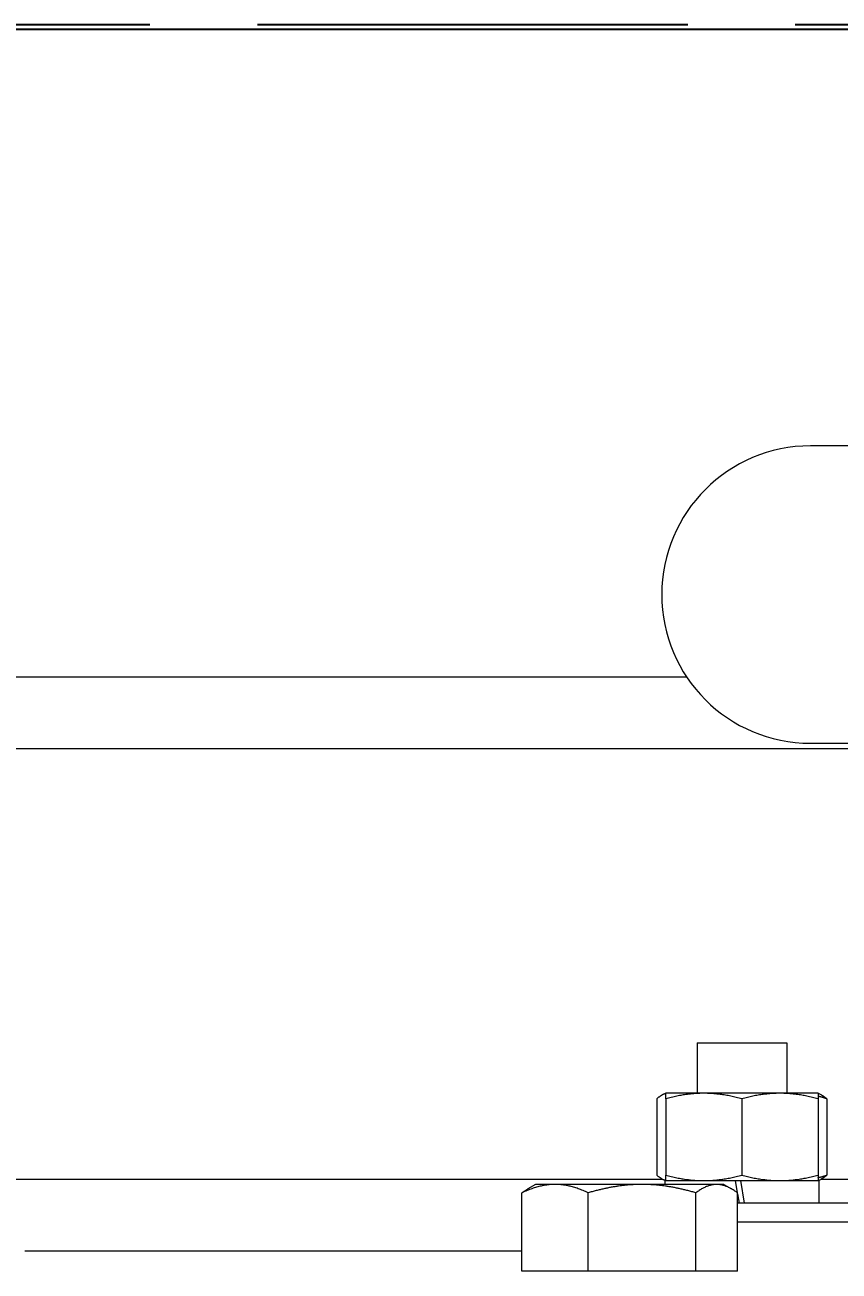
# Model space of a CAD drawing. Header units: inches. Extents: x 20 to 536, y 8 to 344.
# Drawn here: x 99.41 to 105.09, y 148.34 to 157.02 of the extents above; entities that cross this region are included whole.
import ezdxf

# ---------------------------------------------------------------- set-up
doc = ezdxf.new("R2010")
doc.units = ezdxf.units.IN
doc.header["$LTSCALE"] = 16
doc.header["$MEASUREMENT"] = 0
doc.linetypes.add('DASHED_SPACE', pattern=[0.2067, 0.1654, -0.0413])
for name, color, linetype, lineweight in [('Dimension (ANSI)', 7, 'Continuous', 25), ('Sketch Geometry (ANSI)', 7, 'Continuous', 25), ('Visible (ANSI)', 7, 'Continuous', 50)]:
    doc.layers.add(name, color=color, linetype=linetype, lineweight=lineweight)
doc.styles.add('MEMCOR Medium', font='arial.ttf')
doc.dimstyles.new('Default (ANSI)', dxfattribs={"dimscale": 16, "dimtxt": 0.15, "dimasz": 0.098425, "dimexe": 0.125, "dimexo": 0.0625, "dimgap": 0.031496, "dimtad": 0, "dimtih": 1, "dimtoh": 1, "dimdec": 4, "dimrnd": 1e-08, "dimzin": 3, "dimdsep": 46, "dimlunit": 5, "dimtxsty": 'MEMCOR Medium', "dimcen": 0.09, "dimdle": 0.393701, "dimclrd": 256, "dimclre": 256, "dimclrt": 256, "dimadec": 0, "dimazin": 1, "dimtfac": 0.8, "dimtofl": 0, "dimtmove": 0, "dimatfit": 3, "dimfxl": 1, "dimfrac": 1, "dimtolj": 1, "dimtzin": 4, "dimlwd": -1, "dimlwe": -1, "dimarcsym": 0})

# ---------------------------------------------------------------- blocks, each defined once
blk = doc.blocks.new('*D23')
at = {"layer": 'Defpoints', "color": 0, "transparency": 16777216}
for p in [(35.2491, 156.991), (108.2245, 156.991), (86.0036, 47.744)]:
    blk.add_point(p, dxfattribs=at)
at = {"layer": 'Dimension (ANSI)', "transparency": 16777216}
for p, q in [((107.2245, 156.991), (33.2491, 156.991)), ((35.2491, 155.4162), (35.2491, 97.1734)), ((35.2491, 49.3188), (35.2491, 88.1927)), ((85.0036, 47.744), (33.2491, 47.744))]:
    blk.add_line(p, q, dxfattribs=at)
for points in [[(34.9867, 155.4162), (35.5116, 155.4162), (35.2491, 156.991)], [(34.9867, 49.3188), (35.5116, 49.3188), (35.2491, 47.744)]]:
    blk.add_solid(points, dxfattribs=at)
at = {"layer": 'Dimension (ANSI)', "transparency": 16777216, "char_height": 2.4, "attachment_point": 5, "style": 'MEMCOR Medium'}
for s, insert in [('\\A1; 109{\\H0.8x;\\S1#4;} in', (35.2491, 95.1314)), ('\\A1;[2774.9 mm]', (35.2491, 90.641))]:
    blk.add_mtext(s, dxfattribs=dict(at, insert=insert))

msp = doc.modelspace()

# ---------------------------------------------------------------- linework, layer by layer
at = {"layer": 'Sketch Geometry (ANSI)', "linetype": 'DASHED_SPACE', "ltscale": 1.133667}
msp.add_line((145.275884, 157.022057), (32.797979, 157.022057), dxfattribs=at)
at = {"layer": 'Visible (ANSI)', "linetype": 'Continuous', "lineweight": 18}
for p, q in [((108.493937, 154.0876), (104.889477, 154.0876)), ((104.026934, 152.475967), (96.944663, 152.475967)), ((104.889477, 152.014335), (108.47152, 152.014335)), ((105.590212, 151.975967), (98.769297, 151.975967)), ((104.098549, 149.925967), (104.723549, 149.925967)), ((104.098549, 149.925967), (104.098549, 149.574967)), ((104.723549, 149.925967), (104.723549, 149.574967)), ((103.818796, 149.536662), (103.818796, 149.004273)), ((103.880049, 149.574967), (103.861318, 149.566233)), ((104.145549, 149.574967), (103.880049, 149.574967)), ((103.880049, 149.536662), (103.880049, 149.004273)), ((104.676549, 149.574967), (104.145549, 149.574967)), ((104.411049, 149.536662), (104.411049, 149.004273)), ((104.942049, 149.574967), (104.676549, 149.574967)), ((104.942049, 149.574967), (104.960781, 149.566233)), ((104.942049, 149.536662), (104.942049, 149.004273)), ((105.003303, 149.536662), (105.003303, 149.004273)), ((98.467977, 148.975967), (103.858691, 148.975967)), ((103.880049, 148.965967), (103.861318, 148.974702)), ((104.942049, 148.965967), (104.960781, 148.974702)), ((104.963408, 148.975967), (106.299477, 148.975967)), ((102.973345, 148.939596), (102.919296, 148.908391)), ((103.108906, 148.939596), (102.973345, 148.939596)), ((103.714971, 148.939596), (103.108906, 148.939596)), ((104.23541, 148.939596), (103.714971, 148.939596)), ((103.874549, 148.965967), (104.364042, 148.965967)), ((103.874549, 148.965967), (103.874549, 148.939596)), ((104.285345, 148.939596), (104.23541, 148.939596)), ((104.285345, 148.939596), (104.339395, 148.908391)), ((104.364042, 148.965967), (104.403042, 148.965967)), ((104.364042, 148.965967), (104.378821, 148.882152)), ((104.430549, 148.809967), (104.403042, 148.965967)), ((104.403042, 148.965967), (104.947549, 148.965967)), ((104.947549, 148.965967), (104.947549, 148.809967)), ((102.878342, 148.335596), (102.878342, 148.881005)), ((103.339469, 148.335596), (103.339469, 148.881005)), ((104.090472, 148.335596), (104.090472, 148.881005)), ((104.380349, 148.335596), (104.380349, 148.881005)), ((104.380349, 148.87349), (104.391549, 148.809967)), ((105.286049, 148.809967), (104.380349, 148.809967)), ((106.255281, 148.675967), (104.380349, 148.675967)), ((99.412922, 148.475967), (102.878342, 148.475967)), ((103.108906, 148.335596), (102.878342, 148.335596)), ((102.973345, 148.335596), (102.973345, 148.335592)), ((103.339469, 148.335596), (103.108906, 148.335596)), ((103.714971, 148.335596), (103.339469, 148.335596)), ((104.090472, 148.335596), (103.714971, 148.335596)), ((104.23541, 148.335596), (104.090472, 148.335596)), ((104.380349, 148.335596), (104.23541, 148.335596)), ((104.285345, 148.335596), (104.285345, 148.335592))]:
    msp.add_line(p, q, dxfattribs=at)
msp.add_arc((104.889477, 153.050968), 1.036632, 90, 270, dxfattribs=at)
for points, weights in [([(103.880049, 149.572831), (103.851491, 149.566115), (103.818796, 149.536662)], [1.01375847525, 1.02892942038, 1]), ([(103.880049, 149.536662), (103.880049, 149.574967), (103.880049, 149.574967)], [1, 1.0379548493, 1]), ([(104.145549, 149.574967), (104.02233, 149.574967), (103.880049, 149.536662)], [1, 1.0379548493, 1]), ([(104.411049, 149.536662), (104.268768, 149.574967), (104.145549, 149.574967)], [1, 1.0379548493, 1]), ([(104.676549, 149.574967), (104.55333, 149.574967), (104.411049, 149.536662)], [1, 1.0379548493, 1]), ([(104.942049, 149.536662), (104.799768, 149.574967), (104.676549, 149.574967)], [1, 1.0379548493, 1]), ([(104.942049, 149.574967), (104.942049, 149.574967), (104.942049, 149.536662)], [1, 1.0379548493, 1]), ([(105.003303, 149.536662), (104.971686, 149.547087), (104.942049, 149.554566)], [1, 1.01005189042, 1.01477953359]), ([(104.960781, 149.566233), (104.980883, 149.556859), (105.003303, 149.536662)], [1.01895290532, 1.01965956375, 1]), ([(103.818796, 149.004273), (103.851491, 148.97482), (103.880049, 148.968104)], [1, 1.02892942038, 1.01375847525]), ([(103.880049, 149.004273), (104.02233, 148.965967), (104.145549, 148.965967)], [1, 1.0379548493, 1]), ([(103.880049, 148.965967), (103.880049, 148.965967), (103.880049, 149.004273)], [1, 1.0379548493, 1]), ([(104.145549, 148.965967), (104.268768, 148.965967), (104.411049, 149.004273)], [1, 1.0379548493, 1]), ([(104.411049, 149.004273), (104.55333, 148.965967), (104.676549, 148.965967)], [1, 1.0379548493, 1]), ([(104.676549, 148.965967), (104.799768, 148.965967), (104.942049, 149.004273)], [1, 1.0379548493, 1]), ([(104.942049, 148.986369), (104.971686, 148.993848), (105.003303, 149.004273)], [1.01477953359, 1.01005189042, 1]), ([(104.942049, 149.004273), (104.942049, 148.965967), (104.942049, 148.965967)], [1, 1.0379548493, 1]), ([(105.003303, 149.004273), (104.980883, 148.984076), (104.960781, 148.974702)], [1, 1.01965956375, 1.01895290532]), ([(103.108906, 148.939596), (103.001901, 148.939596), (102.878342, 148.881005)], [1, 1.0379548493, 1]), ([(102.878342, 148.881005), (102.899481, 148.896951), (102.919296, 148.908391)], [1, 1.01005189042, 1.01477953359]), ([(103.339469, 148.881005), (103.215911, 148.939596), (103.108906, 148.939596)], [1, 1.0379548493, 1]), ([(103.714971, 148.939596), (103.5407, 148.939596), (103.339469, 148.881005)], [1, 1.0379548493, 1]), ([(104.090472, 148.881005), (103.889242, 148.939596), (103.714971, 148.939596)], [1, 1.0379548493, 1]), ([(104.23541, 148.939596), (104.168144, 148.939596), (104.090472, 148.881005)], [1, 1.0379548493, 1]), ([(104.380349, 148.881005), (104.302676, 148.939596), (104.23541, 148.939596)], [1, 1.0379548493, 1])]:
    msp.add_rational_spline(points, weights, degree=2, dxfattribs=at)

# ---------------------------------------------------------------- dimensions: what is measured, and where the dimension line sits
at = {"layer": 'Dimension (ANSI)'}
dim = msp.add_linear_dim(base=(35.249119, 156.990967), p1=(86.003582, 47.743967), p2=(108.224477, 156.990967), angle=90, text=' <> in\\X[2774.9 mm]', dimstyle='Default (ANSI)', override={"dimgap": 0.031496, "dimdec": 4, "dimpost": '', "dimtol": 0, "dimlim": 0, "dimtp": 0, "dimtm": 0, "dimtdec": 2, "dimatfit": 1}, dxfattribs=at)
dim.commit()
dim.dimension.update_dxf_attribs({"geometry": '*D23', "text_midpoint": (35.249119, 92.683029), "dimtype": 160})

doc.saveas('drawing.dxf')
